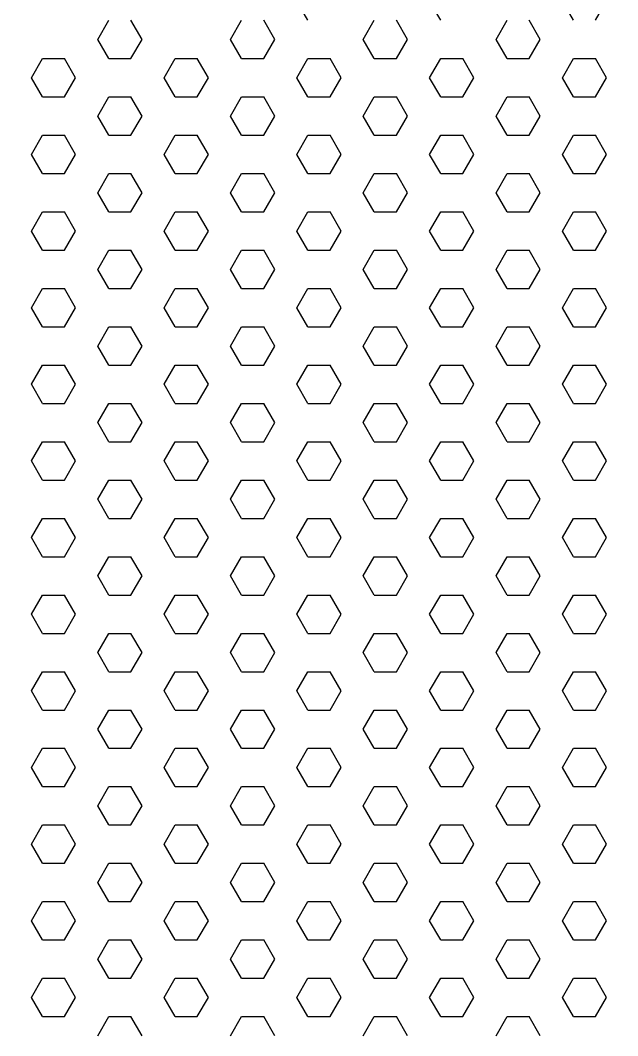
# Model space of a CAD drawing. Header units: millimetres. Extents: x 1464389 to 1998638, y -29162 to 256806.
# Drawn here: x 1540041.44 to 1540058.32, y 124746.98 to 124775.66 of the extents above; entities that cross this region are included whole.
import ezdxf

# ---------------------------------------------------------------- set-up
doc = ezdxf.new("R2010")
doc.units = ezdxf.units.MM
doc.header["$LTSCALE"] = 15
doc.layers.add('LS_DR_Washbasin', color=165, linetype='Continuous')

msp = doc.modelspace()

# ---------------------------------------------------------------- linework, layer by layer
at = {"layer": 'LS_DR_Washbasin', "linetype": 'Continuous'}
for p, q in [((1540049.568, 124775.665), (1540049.256, 124776.206)), ((1540053.318, 124775.665), (1540053.006, 124776.206)), ((1540057.068, 124775.665), (1540056.756, 124776.206)), ((1540057.693, 124775.665), (1540058.006, 124776.206)), ((1540043.631, 124775.123), (1540043.943, 124775.665)), ((1540044.881, 124775.123), (1540044.568, 124775.665)), ((1540047.381, 124775.123), (1540047.693, 124775.665)), ((1540048.631, 124775.123), (1540048.318, 124775.665)), ((1540051.131, 124775.123), (1540051.443, 124775.665)), ((1540052.381, 124775.123), (1540052.068, 124775.665)), ((1540054.881, 124775.123), (1540055.193, 124775.665)), ((1540056.131, 124775.123), (1540055.818, 124775.665)), ((1540043.943, 124774.582), (1540043.631, 124775.123)), ((1540044.568, 124774.582), (1540044.881, 124775.123)), ((1540047.693, 124774.582), (1540047.381, 124775.123)), ((1540048.318, 124774.582), (1540048.631, 124775.123)), ((1540051.443, 124774.582), (1540051.131, 124775.123)), ((1540052.068, 124774.582), (1540052.381, 124775.123)), ((1540055.193, 124774.582), (1540054.881, 124775.123)), ((1540055.818, 124774.582), (1540056.131, 124775.123)), ((1540041.756, 124774.041), (1540042.068, 124774.582)), ((1540042.068, 124774.582), (1540042.693, 124774.582)), ((1540043.006, 124774.041), (1540042.693, 124774.582)), ((1540043.943, 124774.582), (1540044.568, 124774.582)), ((1540045.506, 124774.041), (1540045.818, 124774.582)), ((1540045.818, 124774.582), (1540046.443, 124774.582)), ((1540046.756, 124774.041), (1540046.443, 124774.582)), ((1540047.693, 124774.582), (1540048.318, 124774.582)), ((1540049.256, 124774.041), (1540049.568, 124774.582)), ((1540049.568, 124774.582), (1540050.193, 124774.582)), ((1540050.506, 124774.041), (1540050.193, 124774.582)), ((1540051.443, 124774.582), (1540052.068, 124774.582)), ((1540053.006, 124774.041), (1540053.318, 124774.582)), ((1540053.318, 124774.582), (1540053.943, 124774.582)), ((1540054.256, 124774.041), (1540053.943, 124774.582)), ((1540055.193, 124774.582), (1540055.818, 124774.582)), ((1540056.756, 124774.041), (1540057.068, 124774.582)), ((1540057.068, 124774.582), (1540057.693, 124774.582)), ((1540058.006, 124774.041), (1540057.693, 124774.582)), ((1540042.068, 124773.5), (1540041.756, 124774.041)), ((1540042.693, 124773.5), (1540043.006, 124774.041)), ((1540045.818, 124773.5), (1540045.506, 124774.041)), ((1540046.443, 124773.5), (1540046.756, 124774.041)), ((1540049.568, 124773.5), (1540049.256, 124774.041)), ((1540050.193, 124773.5), (1540050.506, 124774.041)), ((1540053.318, 124773.5), (1540053.006, 124774.041)), ((1540053.943, 124773.5), (1540054.256, 124774.041)), ((1540057.068, 124773.5), (1540056.756, 124774.041)), ((1540057.693, 124773.5), (1540058.006, 124774.041)), ((1540042.068, 124773.5), (1540042.693, 124773.5)), ((1540043.631, 124772.958), (1540043.943, 124773.5)), ((1540043.943, 124773.5), (1540044.568, 124773.5)), ((1540044.881, 124772.958), (1540044.568, 124773.5)), ((1540045.818, 124773.5), (1540046.443, 124773.5)), ((1540047.381, 124772.958), (1540047.693, 124773.5)), ((1540047.693, 124773.5), (1540048.318, 124773.5)), ((1540048.631, 124772.958), (1540048.318, 124773.5)), ((1540049.568, 124773.5), (1540050.193, 124773.5)), ((1540051.131, 124772.958), (1540051.443, 124773.5)), ((1540051.443, 124773.5), (1540052.068, 124773.5)), ((1540052.381, 124772.958), (1540052.068, 124773.5)), ((1540053.318, 124773.5), (1540053.943, 124773.5)), ((1540054.881, 124772.958), (1540055.193, 124773.5)), ((1540055.193, 124773.5), (1540055.818, 124773.5)), ((1540056.131, 124772.958), (1540055.818, 124773.5)), ((1540057.068, 124773.5), (1540057.693, 124773.5)), ((1540043.943, 124772.417), (1540043.631, 124772.958)), ((1540044.568, 124772.417), (1540044.881, 124772.958)), ((1540047.693, 124772.417), (1540047.381, 124772.958)), ((1540048.318, 124772.417), (1540048.631, 124772.958)), ((1540051.443, 124772.417), (1540051.131, 124772.958)), ((1540052.068, 124772.417), (1540052.381, 124772.958)), ((1540055.193, 124772.417), (1540054.881, 124772.958)), ((1540055.818, 124772.417), (1540056.131, 124772.958)), ((1540041.756, 124771.876), (1540042.068, 124772.417)), ((1540042.068, 124772.417), (1540042.693, 124772.417)), ((1540043.006, 124771.876), (1540042.693, 124772.417)), ((1540043.943, 124772.417), (1540044.568, 124772.417)), ((1540045.506, 124771.876), (1540045.818, 124772.417)), ((1540045.818, 124772.417), (1540046.443, 124772.417)), ((1540046.756, 124771.876), (1540046.443, 124772.417)), ((1540047.693, 124772.417), (1540048.318, 124772.417)), ((1540049.256, 124771.876), (1540049.568, 124772.417)), ((1540049.568, 124772.417), (1540050.193, 124772.417)), ((1540050.506, 124771.876), (1540050.193, 124772.417)), ((1540051.443, 124772.417), (1540052.068, 124772.417)), ((1540053.006, 124771.876), (1540053.318, 124772.417)), ((1540053.318, 124772.417), (1540053.943, 124772.417)), ((1540054.256, 124771.876), (1540053.943, 124772.417)), ((1540055.193, 124772.417), (1540055.818, 124772.417)), ((1540056.756, 124771.876), (1540057.068, 124772.417)), ((1540057.068, 124772.417), (1540057.693, 124772.417)), ((1540058.006, 124771.876), (1540057.693, 124772.417)), ((1540042.068, 124771.335), (1540041.756, 124771.876)), ((1540042.693, 124771.335), (1540043.006, 124771.876)), ((1540045.818, 124771.335), (1540045.506, 124771.876)), ((1540046.443, 124771.335), (1540046.756, 124771.876)), ((1540049.568, 124771.335), (1540049.256, 124771.876)), ((1540050.193, 124771.335), (1540050.506, 124771.876)), ((1540053.318, 124771.335), (1540053.006, 124771.876)), ((1540053.943, 124771.335), (1540054.256, 124771.876)), ((1540057.068, 124771.335), (1540056.756, 124771.876)), ((1540057.693, 124771.335), (1540058.006, 124771.876)), ((1540042.068, 124771.335), (1540042.693, 124771.335)), ((1540043.631, 124770.793), (1540043.943, 124771.335)), ((1540043.943, 124771.335), (1540044.568, 124771.335)), ((1540044.881, 124770.793), (1540044.568, 124771.335)), ((1540045.818, 124771.335), (1540046.443, 124771.335)), ((1540047.381, 124770.793), (1540047.693, 124771.335)), ((1540047.693, 124771.335), (1540048.318, 124771.335)), ((1540048.631, 124770.793), (1540048.318, 124771.335)), ((1540049.568, 124771.335), (1540050.193, 124771.335)), ((1540051.131, 124770.793), (1540051.443, 124771.335)), ((1540051.443, 124771.335), (1540052.068, 124771.335)), ((1540052.381, 124770.793), (1540052.068, 124771.335)), ((1540053.318, 124771.335), (1540053.943, 124771.335)), ((1540054.881, 124770.793), (1540055.193, 124771.335)), ((1540055.193, 124771.335), (1540055.818, 124771.335)), ((1540056.131, 124770.793), (1540055.818, 124771.335)), ((1540057.068, 124771.335), (1540057.693, 124771.335)), ((1540043.943, 124770.252), (1540043.631, 124770.793)), ((1540044.568, 124770.252), (1540044.881, 124770.793)), ((1540047.693, 124770.252), (1540047.381, 124770.793)), ((1540048.318, 124770.252), (1540048.631, 124770.793)), ((1540051.443, 124770.252), (1540051.131, 124770.793)), ((1540052.068, 124770.252), (1540052.381, 124770.793)), ((1540055.193, 124770.252), (1540054.881, 124770.793)), ((1540055.818, 124770.252), (1540056.131, 124770.793)), ((1540041.756, 124769.711), (1540042.068, 124770.252)), ((1540042.068, 124770.252), (1540042.693, 124770.252)), ((1540043.006, 124769.711), (1540042.693, 124770.252)), ((1540043.943, 124770.252), (1540044.568, 124770.252)), ((1540045.506, 124769.711), (1540045.818, 124770.252)), ((1540045.818, 124770.252), (1540046.443, 124770.252)), ((1540046.756, 124769.711), (1540046.443, 124770.252)), ((1540047.693, 124770.252), (1540048.318, 124770.252)), ((1540049.256, 124769.711), (1540049.568, 124770.252)), ((1540049.568, 124770.252), (1540050.193, 124770.252)), ((1540050.506, 124769.711), (1540050.193, 124770.252)), ((1540051.443, 124770.252), (1540052.068, 124770.252)), ((1540053.006, 124769.711), (1540053.318, 124770.252)), ((1540053.318, 124770.252), (1540053.943, 124770.252)), ((1540054.256, 124769.711), (1540053.943, 124770.252)), ((1540055.193, 124770.252), (1540055.818, 124770.252)), ((1540056.756, 124769.711), (1540057.068, 124770.252)), ((1540057.068, 124770.252), (1540057.693, 124770.252)), ((1540058.006, 124769.711), (1540057.693, 124770.252)), ((1540042.068, 124769.169), (1540041.756, 124769.711)), ((1540042.693, 124769.169), (1540043.006, 124769.711)), ((1540045.818, 124769.169), (1540045.506, 124769.711)), ((1540046.443, 124769.169), (1540046.756, 124769.711)), ((1540049.568, 124769.169), (1540049.256, 124769.711)), ((1540050.193, 124769.169), (1540050.506, 124769.711)), ((1540053.318, 124769.169), (1540053.006, 124769.711)), ((1540053.943, 124769.169), (1540054.256, 124769.711)), ((1540057.068, 124769.169), (1540056.756, 124769.711)), ((1540057.693, 124769.169), (1540058.006, 124769.711)), ((1540042.068, 124769.17), (1540042.693, 124769.17)), ((1540043.631, 124768.628), (1540043.943, 124769.169)), ((1540043.943, 124769.17), (1540044.568, 124769.17)), ((1540044.881, 124768.628), (1540044.568, 124769.169)), ((1540045.818, 124769.17), (1540046.443, 124769.17)), ((1540047.381, 124768.628), (1540047.693, 124769.169)), ((1540047.693, 124769.17), (1540048.318, 124769.17)), ((1540048.631, 124768.628), (1540048.318, 124769.169)), ((1540049.568, 124769.17), (1540050.193, 124769.17)), ((1540051.131, 124768.628), (1540051.443, 124769.169)), ((1540051.443, 124769.17), (1540052.068, 124769.17)), ((1540052.381, 124768.628), (1540052.068, 124769.169)), ((1540053.318, 124769.17), (1540053.943, 124769.17)), ((1540054.881, 124768.628), (1540055.193, 124769.169)), ((1540055.193, 124769.17), (1540055.818, 124769.17)), ((1540056.131, 124768.628), (1540055.818, 124769.169)), ((1540057.068, 124769.17), (1540057.693, 124769.17)), ((1540043.943, 124768.087), (1540043.631, 124768.628)), ((1540044.568, 124768.087), (1540044.881, 124768.628)), ((1540047.693, 124768.087), (1540047.381, 124768.628)), ((1540048.318, 124768.087), (1540048.631, 124768.628)), ((1540051.443, 124768.087), (1540051.131, 124768.628)), ((1540052.068, 124768.087), (1540052.381, 124768.628)), ((1540055.193, 124768.087), (1540054.881, 124768.628)), ((1540055.818, 124768.087), (1540056.131, 124768.628)), ((1540041.756, 124767.546), (1540042.068, 124768.087)), ((1540042.068, 124768.087), (1540042.693, 124768.087)), ((1540043.006, 124767.546), (1540042.693, 124768.087)), ((1540043.943, 124768.087), (1540044.568, 124768.087)), ((1540045.506, 124767.546), (1540045.818, 124768.087)), ((1540045.818, 124768.087), (1540046.443, 124768.087)), ((1540046.756, 124767.546), (1540046.443, 124768.087)), ((1540047.693, 124768.087), (1540048.318, 124768.087)), ((1540049.256, 124767.546), (1540049.568, 124768.087)), ((1540049.568, 124768.087), (1540050.193, 124768.087)), ((1540050.506, 124767.546), (1540050.193, 124768.087)), ((1540051.443, 124768.087), (1540052.068, 124768.087)), ((1540053.006, 124767.546), (1540053.318, 124768.087)), ((1540053.318, 124768.087), (1540053.943, 124768.087)), ((1540054.256, 124767.546), (1540053.943, 124768.087)), ((1540055.193, 124768.087), (1540055.818, 124768.087)), ((1540056.756, 124767.546), (1540057.068, 124768.087)), ((1540057.068, 124768.087), (1540057.693, 124768.087)), ((1540058.006, 124767.546), (1540057.693, 124768.087)), ((1540042.068, 124767.004), (1540041.756, 124767.546)), ((1540042.693, 124767.004), (1540043.006, 124767.546)), ((1540045.818, 124767.004), (1540045.506, 124767.546)), ((1540046.443, 124767.004), (1540046.756, 124767.546)), ((1540049.568, 124767.004), (1540049.256, 124767.546)), ((1540050.193, 124767.004), (1540050.506, 124767.546)), ((1540053.318, 124767.004), (1540053.006, 124767.546)), ((1540053.943, 124767.004), (1540054.256, 124767.546)), ((1540057.068, 124767.004), (1540056.756, 124767.546)), ((1540057.693, 124767.004), (1540058.006, 124767.546)), ((1540042.068, 124767.004), (1540042.693, 124767.004)), ((1540043.631, 124766.463), (1540043.943, 124767.004)), ((1540043.943, 124767.004), (1540044.568, 124767.004)), ((1540044.881, 124766.463), (1540044.568, 124767.004)), ((1540045.818, 124767.004), (1540046.443, 124767.004)), ((1540047.381, 124766.463), (1540047.693, 124767.004)), ((1540047.693, 124767.004), (1540048.318, 124767.004)), ((1540048.631, 124766.463), (1540048.318, 124767.004)), ((1540049.568, 124767.004), (1540050.193, 124767.004)), ((1540051.131, 124766.463), (1540051.443, 124767.004)), ((1540051.443, 124767.004), (1540052.068, 124767.004)), ((1540052.381, 124766.463), (1540052.068, 124767.004)), ((1540053.318, 124767.004), (1540053.943, 124767.004)), ((1540054.881, 124766.463), (1540055.193, 124767.004)), ((1540055.193, 124767.004), (1540055.818, 124767.004)), ((1540056.131, 124766.463), (1540055.818, 124767.004)), ((1540057.068, 124767.004), (1540057.693, 124767.004)), ((1540043.943, 124765.922), (1540043.631, 124766.463)), ((1540044.568, 124765.922), (1540044.881, 124766.463)), ((1540047.693, 124765.922), (1540047.381, 124766.463)), ((1540048.318, 124765.922), (1540048.631, 124766.463)), ((1540051.443, 124765.922), (1540051.131, 124766.463)), ((1540052.068, 124765.922), (1540052.381, 124766.463)), ((1540055.193, 124765.922), (1540054.881, 124766.463)), ((1540055.818, 124765.922), (1540056.131, 124766.463)), ((1540041.756, 124765.381), (1540042.068, 124765.922)), ((1540042.068, 124765.922), (1540042.693, 124765.922)), ((1540043.006, 124765.381), (1540042.693, 124765.922)), ((1540043.943, 124765.922), (1540044.568, 124765.922)), ((1540045.506, 124765.381), (1540045.818, 124765.922)), ((1540045.818, 124765.922), (1540046.443, 124765.922)), ((1540046.756, 124765.381), (1540046.443, 124765.922)), ((1540047.693, 124765.922), (1540048.318, 124765.922)), ((1540049.256, 124765.381), (1540049.568, 124765.922)), ((1540049.568, 124765.922), (1540050.193, 124765.922)), ((1540050.506, 124765.381), (1540050.193, 124765.922)), ((1540051.443, 124765.922), (1540052.068, 124765.922)), ((1540053.006, 124765.381), (1540053.318, 124765.922)), ((1540053.318, 124765.922), (1540053.943, 124765.922)), ((1540054.256, 124765.381), (1540053.943, 124765.922)), ((1540055.193, 124765.922), (1540055.818, 124765.922)), ((1540056.756, 124765.381), (1540057.068, 124765.922)), ((1540057.068, 124765.922), (1540057.693, 124765.922)), ((1540058.006, 124765.381), (1540057.693, 124765.922)), ((1540042.068, 124764.839), (1540041.756, 124765.381)), ((1540042.693, 124764.839), (1540043.006, 124765.381)), ((1540045.818, 124764.839), (1540045.506, 124765.381)), ((1540046.443, 124764.839), (1540046.756, 124765.381)), ((1540049.568, 124764.839), (1540049.256, 124765.381)), ((1540050.193, 124764.839), (1540050.506, 124765.381)), ((1540053.318, 124764.839), (1540053.006, 124765.381)), ((1540053.943, 124764.839), (1540054.256, 124765.381)), ((1540057.068, 124764.839), (1540056.756, 124765.381)), ((1540057.693, 124764.839), (1540058.006, 124765.381)), ((1540042.068, 124764.839), (1540042.693, 124764.839)), ((1540043.631, 124764.298), (1540043.943, 124764.839)), ((1540043.943, 124764.839), (1540044.568, 124764.839)), ((1540044.881, 124764.298), (1540044.568, 124764.839)), ((1540045.818, 124764.839), (1540046.443, 124764.839)), ((1540047.381, 124764.298), (1540047.693, 124764.839)), ((1540047.693, 124764.839), (1540048.318, 124764.839)), ((1540048.631, 124764.298), (1540048.318, 124764.839)), ((1540049.568, 124764.839), (1540050.193, 124764.839)), ((1540051.131, 124764.298), (1540051.443, 124764.839)), ((1540051.443, 124764.839), (1540052.068, 124764.839)), ((1540052.381, 124764.298), (1540052.068, 124764.839)), ((1540053.318, 124764.839), (1540053.943, 124764.839)), ((1540054.881, 124764.298), (1540055.193, 124764.839)), ((1540055.193, 124764.839), (1540055.818, 124764.839)), ((1540056.131, 124764.298), (1540055.818, 124764.839)), ((1540057.068, 124764.839), (1540057.693, 124764.839)), ((1540043.943, 124763.757), (1540043.631, 124764.298)), ((1540044.568, 124763.757), (1540044.881, 124764.298)), ((1540047.693, 124763.757), (1540047.381, 124764.298)), ((1540048.318, 124763.757), (1540048.631, 124764.298)), ((1540051.443, 124763.757), (1540051.131, 124764.298)), ((1540052.068, 124763.757), (1540052.381, 124764.298)), ((1540055.193, 124763.757), (1540054.881, 124764.298)), ((1540055.818, 124763.757), (1540056.131, 124764.298)), ((1540041.756, 124763.216), (1540042.068, 124763.757)), ((1540042.068, 124763.757), (1540042.693, 124763.757)), ((1540043.006, 124763.216), (1540042.693, 124763.757)), ((1540043.943, 124763.757), (1540044.568, 124763.757)), ((1540045.506, 124763.216), (1540045.818, 124763.757)), ((1540045.818, 124763.757), (1540046.443, 124763.757)), ((1540046.756, 124763.216), (1540046.443, 124763.757)), ((1540047.693, 124763.757), (1540048.318, 124763.757)), ((1540049.256, 124763.216), (1540049.568, 124763.757)), ((1540049.568, 124763.757), (1540050.193, 124763.757)), ((1540050.506, 124763.216), (1540050.193, 124763.757)), ((1540051.443, 124763.757), (1540052.068, 124763.757)), ((1540053.006, 124763.216), (1540053.318, 124763.757)), ((1540053.318, 124763.757), (1540053.943, 124763.757)), ((1540054.256, 124763.216), (1540053.943, 124763.757)), ((1540055.193, 124763.757), (1540055.818, 124763.757)), ((1540056.756, 124763.216), (1540057.068, 124763.757)), ((1540057.068, 124763.757), (1540057.693, 124763.757)), ((1540058.006, 124763.216), (1540057.693, 124763.757)), ((1540042.068, 124762.674), (1540041.756, 124763.216)), ((1540042.693, 124762.674), (1540043.006, 124763.216)), ((1540045.818, 124762.674), (1540045.506, 124763.216)), ((1540046.443, 124762.674), (1540046.756, 124763.216)), ((1540049.568, 124762.674), (1540049.256, 124763.216)), ((1540050.193, 124762.674), (1540050.506, 124763.216)), ((1540053.318, 124762.674), (1540053.006, 124763.216)), ((1540053.943, 124762.674), (1540054.256, 124763.216)), ((1540057.068, 124762.674), (1540056.756, 124763.216)), ((1540057.693, 124762.674), (1540058.006, 124763.216)), ((1540042.068, 124762.674), (1540042.693, 124762.674)), ((1540043.631, 124762.133), (1540043.943, 124762.674)), ((1540043.943, 124762.674), (1540044.568, 124762.674)), ((1540044.881, 124762.133), (1540044.568, 124762.674)), ((1540045.818, 124762.674), (1540046.443, 124762.674)), ((1540047.381, 124762.133), (1540047.693, 124762.674)), ((1540047.693, 124762.674), (1540048.318, 124762.674)), ((1540048.631, 124762.133), (1540048.318, 124762.674)), ((1540049.568, 124762.674), (1540050.193, 124762.674)), ((1540051.131, 124762.133), (1540051.443, 124762.674)), ((1540051.443, 124762.674), (1540052.068, 124762.674)), ((1540052.381, 124762.133), (1540052.068, 124762.674)), ((1540053.318, 124762.674), (1540053.943, 124762.674)), ((1540054.881, 124762.133), (1540055.193, 124762.674)), ((1540055.193, 124762.674), (1540055.818, 124762.674)), ((1540056.131, 124762.133), (1540055.818, 124762.674)), ((1540057.068, 124762.674), (1540057.693, 124762.674)), ((1540043.943, 124761.592), (1540043.631, 124762.133)), ((1540044.568, 124761.592), (1540044.881, 124762.133)), ((1540047.693, 124761.592), (1540047.381, 124762.133)), ((1540048.318, 124761.592), (1540048.631, 124762.133)), ((1540051.443, 124761.592), (1540051.131, 124762.133)), ((1540052.068, 124761.592), (1540052.381, 124762.133)), ((1540055.193, 124761.592), (1540054.881, 124762.133)), ((1540055.818, 124761.592), (1540056.131, 124762.133)), ((1540041.756, 124761.05), (1540042.068, 124761.592)), ((1540042.068, 124761.592), (1540042.693, 124761.592)), ((1540043.006, 124761.05), (1540042.693, 124761.592)), ((1540043.943, 124761.592), (1540044.568, 124761.592)), ((1540045.506, 124761.05), (1540045.818, 124761.592)), ((1540045.818, 124761.592), (1540046.443, 124761.592)), ((1540046.756, 124761.05), (1540046.443, 124761.592)), ((1540047.693, 124761.592), (1540048.318, 124761.592)), ((1540049.256, 124761.05), (1540049.568, 124761.592)), ((1540049.568, 124761.592), (1540050.193, 124761.592)), ((1540050.506, 124761.05), (1540050.193, 124761.592)), ((1540051.443, 124761.592), (1540052.068, 124761.592)), ((1540053.006, 124761.05), (1540053.318, 124761.592)), ((1540053.318, 124761.592), (1540053.943, 124761.592)), ((1540054.256, 124761.05), (1540053.943, 124761.592)), ((1540055.193, 124761.592), (1540055.818, 124761.592)), ((1540056.756, 124761.05), (1540057.068, 124761.592)), ((1540057.068, 124761.592), (1540057.693, 124761.592)), ((1540058.006, 124761.05), (1540057.693, 124761.592)), ((1540042.068, 124760.509), (1540041.756, 124761.05)), ((1540042.693, 124760.509), (1540043.006, 124761.05)), ((1540045.818, 124760.509), (1540045.506, 124761.05)), ((1540046.443, 124760.509), (1540046.756, 124761.05)), ((1540049.568, 124760.509), (1540049.256, 124761.05)), ((1540050.193, 124760.509), (1540050.506, 124761.05)), ((1540053.318, 124760.509), (1540053.006, 124761.05)), ((1540053.943, 124760.509), (1540054.256, 124761.05)), ((1540057.068, 124760.509), (1540056.756, 124761.05)), ((1540057.693, 124760.509), (1540058.006, 124761.05)), ((1540042.068, 124760.509), (1540042.693, 124760.509)), ((1540043.631, 124759.968), (1540043.943, 124760.509)), ((1540043.943, 124760.509), (1540044.568, 124760.509)), ((1540044.881, 124759.968), (1540044.568, 124760.509)), ((1540045.818, 124760.509), (1540046.443, 124760.509)), ((1540047.381, 124759.968), (1540047.693, 124760.509)), ((1540047.693, 124760.509), (1540048.318, 124760.509)), ((1540048.631, 124759.968), (1540048.318, 124760.509)), ((1540049.568, 124760.509), (1540050.193, 124760.509)), ((1540051.131, 124759.968), (1540051.443, 124760.509)), ((1540051.443, 124760.509), (1540052.068, 124760.509)), ((1540052.381, 124759.968), (1540052.068, 124760.509)), ((1540053.318, 124760.509), (1540053.943, 124760.509)), ((1540054.881, 124759.968), (1540055.193, 124760.509)), ((1540055.193, 124760.509), (1540055.818, 124760.509)), ((1540056.131, 124759.968), (1540055.818, 124760.509)), ((1540057.068, 124760.509), (1540057.693, 124760.509)), ((1540043.943, 124759.427), (1540043.631, 124759.968)), ((1540044.568, 124759.427), (1540044.881, 124759.968)), ((1540047.693, 124759.427), (1540047.381, 124759.968)), ((1540048.318, 124759.427), (1540048.631, 124759.968)), ((1540051.443, 124759.427), (1540051.131, 124759.968)), ((1540052.068, 124759.427), (1540052.381, 124759.968)), ((1540055.193, 124759.427), (1540054.881, 124759.968)), ((1540055.818, 124759.427), (1540056.131, 124759.968)), ((1540041.756, 124758.885), (1540042.068, 124759.427)), ((1540042.068, 124759.427), (1540042.693, 124759.427)), ((1540043.006, 124758.885), (1540042.693, 124759.427)), ((1540043.943, 124759.427), (1540044.568, 124759.427)), ((1540045.506, 124758.885), (1540045.818, 124759.427)), ((1540045.818, 124759.427), (1540046.443, 124759.427)), ((1540046.756, 124758.885), (1540046.443, 124759.427)), ((1540047.693, 124759.427), (1540048.318, 124759.427)), ((1540049.256, 124758.885), (1540049.568, 124759.427)), ((1540049.568, 124759.427), (1540050.193, 124759.427)), ((1540050.506, 124758.885), (1540050.193, 124759.427)), ((1540051.443, 124759.427), (1540052.068, 124759.427)), ((1540053.006, 124758.885), (1540053.318, 124759.427)), ((1540053.318, 124759.427), (1540053.943, 124759.427)), ((1540054.256, 124758.885), (1540053.943, 124759.427)), ((1540055.193, 124759.427), (1540055.818, 124759.427)), ((1540056.756, 124758.885), (1540057.068, 124759.427)), ((1540057.068, 124759.427), (1540057.693, 124759.427)), ((1540058.006, 124758.885), (1540057.693, 124759.427)), ((1540042.068, 124758.344), (1540041.756, 124758.885)), ((1540042.693, 124758.344), (1540043.006, 124758.885)), ((1540045.818, 124758.344), (1540045.506, 124758.885)), ((1540046.443, 124758.344), (1540046.756, 124758.885)), ((1540049.568, 124758.344), (1540049.256, 124758.885)), ((1540050.193, 124758.344), (1540050.506, 124758.885)), ((1540053.318, 124758.344), (1540053.006, 124758.885)), ((1540053.943, 124758.344), (1540054.256, 124758.885)), ((1540057.068, 124758.344), (1540056.756, 124758.885)), ((1540057.693, 124758.344), (1540058.006, 124758.885)), ((1540042.068, 124758.344), (1540042.693, 124758.344)), ((1540043.631, 124757.803), (1540043.943, 124758.344)), ((1540043.943, 124758.344), (1540044.568, 124758.344)), ((1540044.881, 124757.803), (1540044.568, 124758.344)), ((1540045.818, 124758.344), (1540046.443, 124758.344)), ((1540047.381, 124757.803), (1540047.693, 124758.344)), ((1540047.693, 124758.344), (1540048.318, 124758.344)), ((1540048.631, 124757.803), (1540048.318, 124758.344)), ((1540049.568, 124758.344), (1540050.193, 124758.344)), ((1540051.131, 124757.803), (1540051.443, 124758.344)), ((1540051.443, 124758.344), (1540052.068, 124758.344)), ((1540052.381, 124757.803), (1540052.068, 124758.344)), ((1540053.318, 124758.344), (1540053.943, 124758.344)), ((1540054.881, 124757.803), (1540055.193, 124758.344)), ((1540055.193, 124758.344), (1540055.818, 124758.344)), ((1540056.131, 124757.803), (1540055.818, 124758.344)), ((1540057.068, 124758.344), (1540057.693, 124758.344)), ((1540043.943, 124757.262), (1540043.631, 124757.803)), ((1540044.568, 124757.262), (1540044.881, 124757.803)), ((1540047.693, 124757.262), (1540047.381, 124757.803)), ((1540048.318, 124757.262), (1540048.631, 124757.803)), ((1540051.443, 124757.262), (1540051.131, 124757.803)), ((1540052.068, 124757.262), (1540052.381, 124757.803)), ((1540055.193, 124757.262), (1540054.881, 124757.803)), ((1540055.818, 124757.262), (1540056.131, 124757.803)), ((1540041.756, 124756.72), (1540042.068, 124757.262)), ((1540042.068, 124757.262), (1540042.693, 124757.262)), ((1540043.006, 124756.72), (1540042.693, 124757.262)), ((1540043.943, 124757.262), (1540044.568, 124757.262)), ((1540045.506, 124756.72), (1540045.818, 124757.262)), ((1540045.818, 124757.262), (1540046.443, 124757.262)), ((1540046.756, 124756.72), (1540046.443, 124757.262)), ((1540047.693, 124757.262), (1540048.318, 124757.262)), ((1540049.256, 124756.72), (1540049.568, 124757.262)), ((1540049.568, 124757.262), (1540050.193, 124757.262)), ((1540050.506, 124756.72), (1540050.193, 124757.262)), ((1540051.443, 124757.262), (1540052.068, 124757.262)), ((1540053.006, 124756.72), (1540053.318, 124757.262)), ((1540053.318, 124757.262), (1540053.943, 124757.262)), ((1540054.256, 124756.72), (1540053.943, 124757.262)), ((1540055.193, 124757.262), (1540055.818, 124757.262)), ((1540056.756, 124756.72), (1540057.068, 124757.262)), ((1540057.068, 124757.262), (1540057.693, 124757.262)), ((1540058.006, 124756.72), (1540057.693, 124757.262)), ((1540042.068, 124756.179), (1540041.756, 124756.72)), ((1540042.693, 124756.179), (1540043.006, 124756.72)), ((1540045.818, 124756.179), (1540045.506, 124756.72)), ((1540046.443, 124756.179), (1540046.756, 124756.72)), ((1540049.568, 124756.179), (1540049.256, 124756.72)), ((1540050.193, 124756.179), (1540050.506, 124756.72)), ((1540053.318, 124756.179), (1540053.006, 124756.72)), ((1540053.943, 124756.179), (1540054.256, 124756.72)), ((1540057.068, 124756.179), (1540056.756, 124756.72)), ((1540057.693, 124756.179), (1540058.006, 124756.72)), ((1540042.068, 124756.179), (1540042.693, 124756.179)), ((1540043.631, 124755.638), (1540043.943, 124756.179)), ((1540043.943, 124756.179), (1540044.568, 124756.179)), ((1540044.881, 124755.638), (1540044.568, 124756.179)), ((1540045.818, 124756.179), (1540046.443, 124756.179)), ((1540047.381, 124755.638), (1540047.693, 124756.179)), ((1540047.693, 124756.179), (1540048.318, 124756.179)), ((1540048.631, 124755.638), (1540048.318, 124756.179)), ((1540049.568, 124756.179), (1540050.193, 124756.179)), ((1540051.131, 124755.638), (1540051.443, 124756.179)), ((1540051.443, 124756.179), (1540052.068, 124756.179)), ((1540052.381, 124755.638), (1540052.068, 124756.179)), ((1540053.318, 124756.179), (1540053.943, 124756.179)), ((1540054.881, 124755.638), (1540055.193, 124756.179)), ((1540055.193, 124756.179), (1540055.818, 124756.179)), ((1540056.131, 124755.638), (1540055.818, 124756.179)), ((1540057.068, 124756.179), (1540057.693, 124756.179)), ((1540043.943, 124755.097), (1540043.631, 124755.638)), ((1540044.568, 124755.097), (1540044.881, 124755.638)), ((1540047.693, 124755.097), (1540047.381, 124755.638)), ((1540048.318, 124755.097), (1540048.631, 124755.638)), ((1540051.443, 124755.097), (1540051.131, 124755.638)), ((1540052.068, 124755.097), (1540052.381, 124755.638)), ((1540055.193, 124755.097), (1540054.881, 124755.638)), ((1540055.818, 124755.097), (1540056.131, 124755.638)), ((1540041.756, 124754.555), (1540042.068, 124755.097)), ((1540042.068, 124755.097), (1540042.693, 124755.097)), ((1540043.006, 124754.555), (1540042.693, 124755.097)), ((1540043.943, 124755.097), (1540044.568, 124755.097)), ((1540045.506, 124754.555), (1540045.818, 124755.097)), ((1540045.818, 124755.097), (1540046.443, 124755.097)), ((1540046.756, 124754.555), (1540046.443, 124755.097)), ((1540047.693, 124755.097), (1540048.318, 124755.097)), ((1540049.256, 124754.555), (1540049.568, 124755.097)), ((1540049.568, 124755.097), (1540050.193, 124755.097)), ((1540050.506, 124754.555), (1540050.193, 124755.097)), ((1540051.443, 124755.097), (1540052.068, 124755.097)), ((1540053.006, 124754.555), (1540053.318, 124755.097)), ((1540053.318, 124755.097), (1540053.943, 124755.097)), ((1540054.256, 124754.555), (1540053.943, 124755.097)), ((1540055.193, 124755.097), (1540055.818, 124755.097)), ((1540056.756, 124754.555), (1540057.068, 124755.097)), ((1540057.068, 124755.097), (1540057.693, 124755.097)), ((1540058.006, 124754.555), (1540057.693, 124755.097)), ((1540042.068, 124754.014), (1540041.756, 124754.555)), ((1540042.693, 124754.014), (1540043.006, 124754.555)), ((1540045.818, 124754.014), (1540045.506, 124754.555)), ((1540046.443, 124754.014), (1540046.756, 124754.555)), ((1540049.568, 124754.014), (1540049.256, 124754.555)), ((1540050.193, 124754.014), (1540050.506, 124754.555)), ((1540053.318, 124754.014), (1540053.006, 124754.555)), ((1540053.943, 124754.014), (1540054.256, 124754.555)), ((1540057.068, 124754.014), (1540056.756, 124754.555)), ((1540057.693, 124754.014), (1540058.006, 124754.555)), ((1540042.068, 124754.014), (1540042.693, 124754.014)), ((1540043.631, 124753.473), (1540043.943, 124754.014)), ((1540043.943, 124754.014), (1540044.568, 124754.014)), ((1540044.881, 124753.473), (1540044.568, 124754.014)), ((1540045.818, 124754.014), (1540046.443, 124754.014)), ((1540047.381, 124753.473), (1540047.693, 124754.014)), ((1540047.693, 124754.014), (1540048.318, 124754.014)), ((1540048.631, 124753.473), (1540048.318, 124754.014)), ((1540049.568, 124754.014), (1540050.193, 124754.014)), ((1540051.131, 124753.473), (1540051.443, 124754.014)), ((1540051.443, 124754.014), (1540052.068, 124754.014)), ((1540052.381, 124753.473), (1540052.068, 124754.014)), ((1540053.318, 124754.014), (1540053.943, 124754.014)), ((1540054.881, 124753.473), (1540055.193, 124754.014)), ((1540055.193, 124754.014), (1540055.818, 124754.014)), ((1540056.131, 124753.473), (1540055.818, 124754.014)), ((1540057.068, 124754.014), (1540057.693, 124754.014)), ((1540043.943, 124752.931), (1540043.631, 124753.473)), ((1540044.568, 124752.931), (1540044.881, 124753.473)), ((1540047.693, 124752.931), (1540047.381, 124753.473)), ((1540048.318, 124752.931), (1540048.631, 124753.473)), ((1540051.443, 124752.931), (1540051.131, 124753.473)), ((1540052.068, 124752.931), (1540052.381, 124753.473)), ((1540055.193, 124752.931), (1540054.881, 124753.473)), ((1540055.818, 124752.931), (1540056.131, 124753.473)), ((1540041.756, 124752.39), (1540042.068, 124752.931)), ((1540042.068, 124752.932), (1540042.693, 124752.932)), ((1540043.006, 124752.39), (1540042.693, 124752.931)), ((1540043.943, 124752.932), (1540044.568, 124752.932)), ((1540045.506, 124752.39), (1540045.818, 124752.931)), ((1540045.818, 124752.932), (1540046.443, 124752.932)), ((1540046.756, 124752.39), (1540046.443, 124752.931)), ((1540047.693, 124752.932), (1540048.318, 124752.932)), ((1540049.256, 124752.39), (1540049.568, 124752.931)), ((1540049.568, 124752.932), (1540050.193, 124752.932)), ((1540050.506, 124752.39), (1540050.193, 124752.931)), ((1540051.443, 124752.932), (1540052.068, 124752.932)), ((1540053.006, 124752.39), (1540053.318, 124752.931)), ((1540053.318, 124752.932), (1540053.943, 124752.932)), ((1540054.256, 124752.39), (1540053.943, 124752.931)), ((1540055.193, 124752.932), (1540055.818, 124752.932)), ((1540056.756, 124752.39), (1540057.068, 124752.931)), ((1540057.068, 124752.932), (1540057.693, 124752.932)), ((1540058.006, 124752.39), (1540057.693, 124752.931)), ((1540042.068, 124751.849), (1540041.756, 124752.39)), ((1540042.693, 124751.849), (1540043.006, 124752.39)), ((1540045.818, 124751.849), (1540045.506, 124752.39)), ((1540046.443, 124751.849), (1540046.756, 124752.39)), ((1540049.568, 124751.849), (1540049.256, 124752.39)), ((1540050.193, 124751.849), (1540050.506, 124752.39)), ((1540053.318, 124751.849), (1540053.006, 124752.39)), ((1540053.943, 124751.849), (1540054.256, 124752.39)), ((1540057.068, 124751.849), (1540056.756, 124752.39)), ((1540057.693, 124751.849), (1540058.006, 124752.39)), ((1540042.068, 124751.849), (1540042.693, 124751.849)), ((1540043.631, 124751.308), (1540043.943, 124751.849)), ((1540043.943, 124751.849), (1540044.568, 124751.849)), ((1540044.881, 124751.308), (1540044.568, 124751.849)), ((1540045.818, 124751.849), (1540046.443, 124751.849)), ((1540047.381, 124751.308), (1540047.693, 124751.849)), ((1540047.693, 124751.849), (1540048.318, 124751.849)), ((1540048.631, 124751.308), (1540048.318, 124751.849)), ((1540049.568, 124751.849), (1540050.193, 124751.849)), ((1540051.131, 124751.308), (1540051.443, 124751.849)), ((1540051.443, 124751.849), (1540052.068, 124751.849)), ((1540052.381, 124751.308), (1540052.068, 124751.849)), ((1540053.318, 124751.849), (1540053.943, 124751.849)), ((1540054.881, 124751.308), (1540055.193, 124751.849)), ((1540055.193, 124751.849), (1540055.818, 124751.849)), ((1540056.131, 124751.308), (1540055.818, 124751.849)), ((1540057.068, 124751.849), (1540057.693, 124751.849)), ((1540043.943, 124750.766), (1540043.631, 124751.308)), ((1540044.568, 124750.766), (1540044.881, 124751.308)), ((1540047.693, 124750.766), (1540047.381, 124751.308)), ((1540048.318, 124750.766), (1540048.631, 124751.308)), ((1540051.443, 124750.766), (1540051.131, 124751.308)), ((1540052.068, 124750.766), (1540052.381, 124751.308)), ((1540055.193, 124750.766), (1540054.881, 124751.308)), ((1540055.818, 124750.766), (1540056.131, 124751.308)), ((1540041.756, 124750.225), (1540042.068, 124750.766)), ((1540042.068, 124750.766), (1540042.693, 124750.766)), ((1540043.006, 124750.225), (1540042.693, 124750.766)), ((1540043.943, 124750.766), (1540044.568, 124750.766)), ((1540045.506, 124750.225), (1540045.818, 124750.766)), ((1540045.818, 124750.766), (1540046.443, 124750.766)), ((1540046.756, 124750.225), (1540046.443, 124750.766)), ((1540047.693, 124750.766), (1540048.318, 124750.766)), ((1540049.256, 124750.225), (1540049.568, 124750.766)), ((1540049.568, 124750.766), (1540050.193, 124750.766)), ((1540050.506, 124750.225), (1540050.193, 124750.766)), ((1540051.443, 124750.766), (1540052.068, 124750.766)), ((1540053.006, 124750.225), (1540053.318, 124750.766)), ((1540053.318, 124750.766), (1540053.943, 124750.766)), ((1540054.256, 124750.225), (1540053.943, 124750.766)), ((1540055.193, 124750.766), (1540055.818, 124750.766)), ((1540056.756, 124750.225), (1540057.068, 124750.766)), ((1540057.068, 124750.766), (1540057.693, 124750.766)), ((1540058.006, 124750.225), (1540057.693, 124750.766)), ((1540042.068, 124749.684), (1540041.756, 124750.225)), ((1540042.693, 124749.684), (1540043.006, 124750.225)), ((1540045.818, 124749.684), (1540045.506, 124750.225)), ((1540046.443, 124749.684), (1540046.756, 124750.225)), ((1540049.568, 124749.684), (1540049.256, 124750.225)), ((1540050.193, 124749.684), (1540050.506, 124750.225)), ((1540053.318, 124749.684), (1540053.006, 124750.225)), ((1540053.943, 124749.684), (1540054.256, 124750.225)), ((1540057.068, 124749.684), (1540056.756, 124750.225)), ((1540057.693, 124749.684), (1540058.006, 124750.225)), ((1540042.068, 124749.684), (1540042.693, 124749.684)), ((1540043.631, 124749.143), (1540043.943, 124749.684)), ((1540043.943, 124749.684), (1540044.568, 124749.684)), ((1540044.881, 124749.143), (1540044.568, 124749.684)), ((1540045.818, 124749.684), (1540046.443, 124749.684)), ((1540047.381, 124749.143), (1540047.693, 124749.684)), ((1540047.693, 124749.684), (1540048.318, 124749.684)), ((1540048.631, 124749.143), (1540048.318, 124749.684)), ((1540049.568, 124749.684), (1540050.193, 124749.684)), ((1540051.131, 124749.143), (1540051.443, 124749.684)), ((1540051.443, 124749.684), (1540052.068, 124749.684)), ((1540052.381, 124749.143), (1540052.068, 124749.684)), ((1540053.318, 124749.684), (1540053.943, 124749.684)), ((1540054.881, 124749.143), (1540055.193, 124749.684)), ((1540055.193, 124749.684), (1540055.818, 124749.684)), ((1540056.131, 124749.143), (1540055.818, 124749.684)), ((1540057.068, 124749.684), (1540057.693, 124749.684)), ((1540043.943, 124748.601), (1540043.631, 124749.143)), ((1540044.568, 124748.601), (1540044.881, 124749.143)), ((1540047.693, 124748.601), (1540047.381, 124749.143)), ((1540048.318, 124748.601), (1540048.631, 124749.143)), ((1540051.443, 124748.601), (1540051.131, 124749.143)), ((1540052.068, 124748.601), (1540052.381, 124749.143)), ((1540055.193, 124748.601), (1540054.881, 124749.143)), ((1540055.818, 124748.601), (1540056.131, 124749.143)), ((1540041.756, 124748.06), (1540042.068, 124748.601)), ((1540042.068, 124748.601), (1540042.693, 124748.601)), ((1540043.006, 124748.06), (1540042.693, 124748.601)), ((1540043.943, 124748.601), (1540044.568, 124748.601)), ((1540045.506, 124748.06), (1540045.818, 124748.601)), ((1540045.818, 124748.601), (1540046.443, 124748.601)), ((1540046.756, 124748.06), (1540046.443, 124748.601)), ((1540047.693, 124748.601), (1540048.318, 124748.601)), ((1540049.256, 124748.06), (1540049.568, 124748.601)), ((1540049.568, 124748.601), (1540050.193, 124748.601)), ((1540050.506, 124748.06), (1540050.193, 124748.601)), ((1540051.443, 124748.601), (1540052.068, 124748.601)), ((1540053.006, 124748.06), (1540053.318, 124748.601)), ((1540053.318, 124748.601), (1540053.943, 124748.601)), ((1540054.256, 124748.06), (1540053.943, 124748.601)), ((1540055.193, 124748.601), (1540055.818, 124748.601)), ((1540056.756, 124748.06), (1540057.068, 124748.601)), ((1540057.068, 124748.601), (1540057.693, 124748.601)), ((1540058.006, 124748.06), (1540057.693, 124748.601)), ((1540042.068, 124747.519), (1540041.756, 124748.06)), ((1540042.693, 124747.519), (1540043.006, 124748.06)), ((1540045.818, 124747.519), (1540045.506, 124748.06)), ((1540046.443, 124747.519), (1540046.756, 124748.06)), ((1540049.568, 124747.519), (1540049.256, 124748.06)), ((1540050.193, 124747.519), (1540050.506, 124748.06)), ((1540053.318, 124747.519), (1540053.006, 124748.06)), ((1540053.943, 124747.519), (1540054.256, 124748.06)), ((1540057.068, 124747.519), (1540056.756, 124748.06)), ((1540057.693, 124747.519), (1540058.006, 124748.06)), ((1540042.068, 124747.519), (1540042.693, 124747.519)), ((1540043.631, 124746.978), (1540043.943, 124747.519)), ((1540043.943, 124747.519), (1540044.568, 124747.519)), ((1540044.881, 124746.978), (1540044.568, 124747.519)), ((1540045.818, 124747.519), (1540046.443, 124747.519)), ((1540047.381, 124746.978), (1540047.693, 124747.519)), ((1540047.693, 124747.519), (1540048.318, 124747.519)), ((1540048.631, 124746.978), (1540048.318, 124747.519)), ((1540049.568, 124747.519), (1540050.193, 124747.519)), ((1540051.131, 124746.978), (1540051.443, 124747.519)), ((1540051.443, 124747.519), (1540052.068, 124747.519)), ((1540052.381, 124746.978), (1540052.068, 124747.519)), ((1540053.318, 124747.519), (1540053.943, 124747.519)), ((1540054.881, 124746.978), (1540055.193, 124747.519)), ((1540055.193, 124747.519), (1540055.818, 124747.519)), ((1540056.131, 124746.978), (1540055.818, 124747.519)), ((1540057.068, 124747.519), (1540057.693, 124747.519))]:
    msp.add_line(p, q, dxfattribs=at)
at = {"layer": 'LS_DR_Washbasin'}
msp.add_circle((1540051.235, 124775.622), 46.676, dxfattribs=at)

doc.saveas('drawing.dxf')
